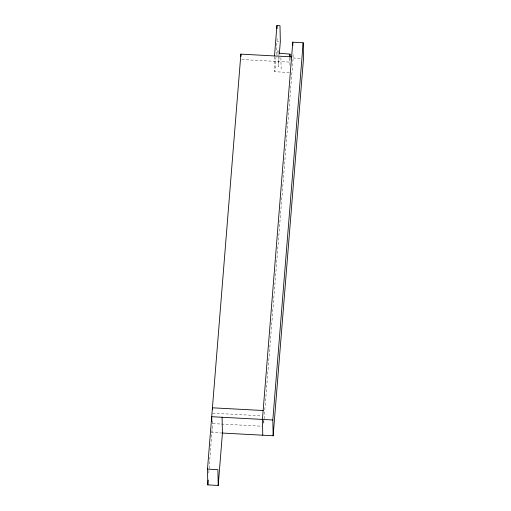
<?xml version="1.0" encoding="UTF-8"?>
<svg xmlns="http://www.w3.org/2000/svg" width="511" height="511" viewBox="0 0 511 511"><rect width="100%" height="100%" fill="white"/><g stroke="black" fill="none" stroke-linecap="round" stroke-linejoin="round"><path stroke-width="0.38" stroke-dasharray="2.56 1.92" d="M208.788 472.988L212.71 421.224M289.341 72.498L274.829 71.725L276.144 55.36M276.208 54.581L277.205 38.178M279.063 57.219L278.303 66.647L278.105 57.175M263.727 423.3L293.116 57.967L293.033 54.032M277.275 41.334L278.802 41.417M293.116 57.967L300.538 58.363M241.786 59.551L290.133 62.138M212.538 413.175L261.677 415.801M212.761 423.593L220.688 424.015M221.48 424.06L261.9 426.219M222.432 433.053L212.046 432.498L211.963 428.557M290.063 58.082L290.095 59.659M289.801 58.331L289.986 67.018M280.897 57.59L281.152 69.432M278.016 53.233L278.086 56.389M274.509 56.727L274.829 71.725M263.35 419.991L263.414 423.146"/><path stroke-width="0.77" d="M222.093 417.27L222.432 433.053L218.216 485.45L207.83 484.894L207.492 469.111L240.879 54.14L291.602 56.855M207.83 484.894L208.213 480.129M274.49 55.942L276.936 25.55L279.99 25.716L280.328 41.5L279.319 54.077M289.769 56.753L289.98 54.134L279.313 53.214M262.43 419.474L292.784 42.183L303.17 42.739L303.508 58.522L273.155 435.768L222.349 433.053M273.155 435.768L272.817 419.978L303.17 42.739M263.146 410.518L212.423 407.81L212.461 409.388M272.817 419.978L211.707 416.714L211.81 421.447M207.492 469.111L217.884 469.666L218.216 485.45M292.784 42.183L292.848 45.377M289.98 54.134L290.044 57.289M277.965 50.864L278.003 52.441M276.936 25.55L277 28.705M262.43 419.422L262.769 435.212M240.879 54.14L240.93 56.446"/></g></svg>
